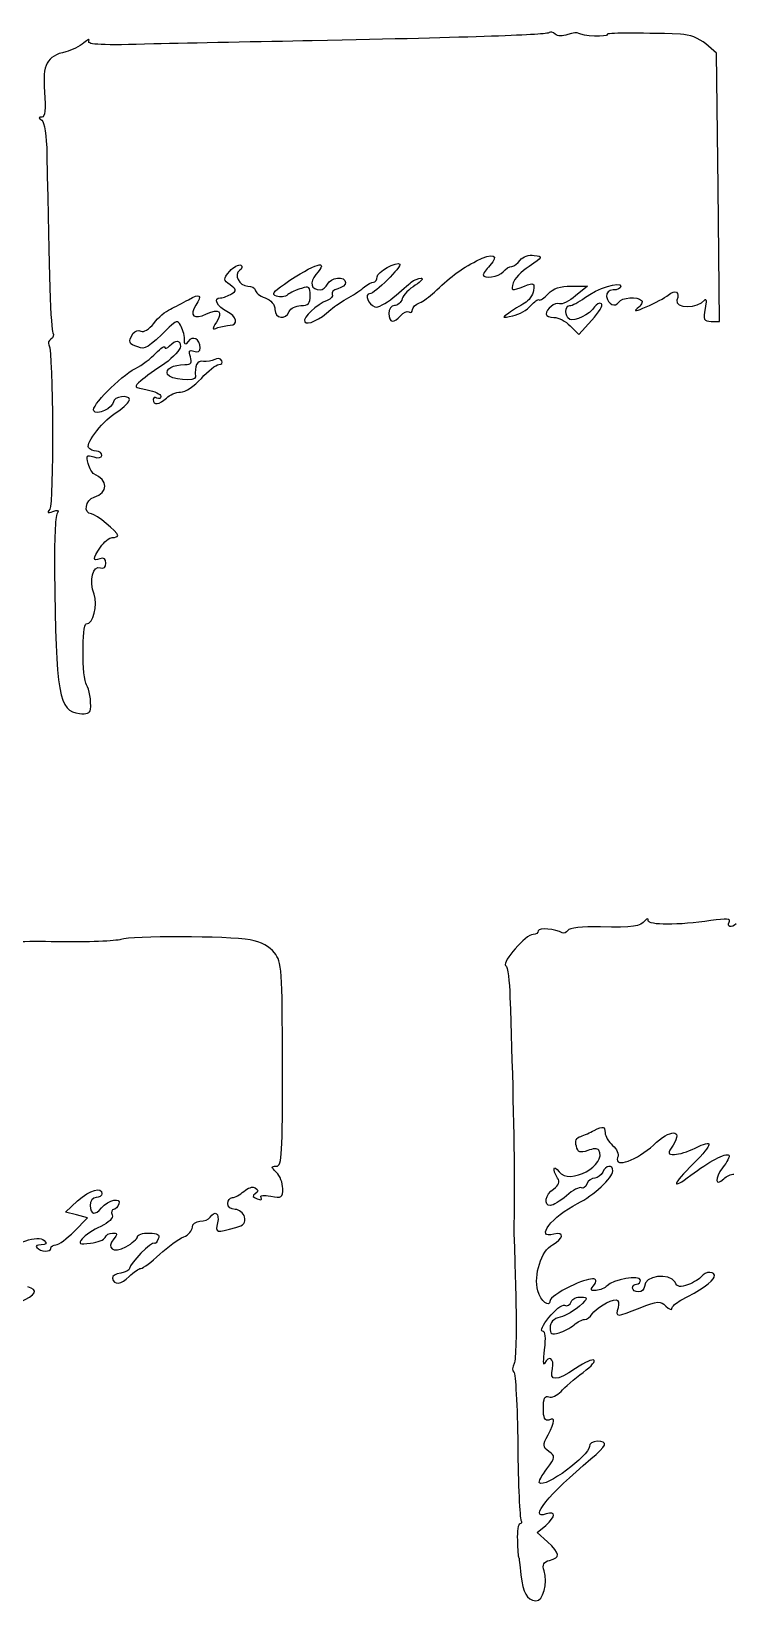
# Model space of a CAD drawing. Extents: x 0 to 69.4, y 0 to 30.3.
# Drawn here: x 24.8 to 27.89, y 7.71 to 14.65 of the extents above; entities that cross this region are included whole.
import ezdxf

# ---------------------------------------------------------------- set-up
doc = ezdxf.new("R2010")
doc.units = 0
doc.header["$MEASUREMENT"] = 0
doc.layers.get('0').update_dxf_attribs({"linetype": 'CONTINUOUS'})

msp = doc.modelspace()

# ---------------------------------------------------------------- linework, layer by layer
at = {"color": 0, "linetype": 'CONTINUOUS'}
for p, q in [((27.0842, 14.6424), (27.0842, 14.6424)), ((27.8236, 14.5521), (27.7751, 14.5921)), ((27.8306, 13.9585), (27.8236, 14.5521)), ((27.8358, 13.3665), (27.8306, 13.9585)), ((27.1814, 13.5227), (27.2526, 13.5227)), ((27.2526, 13.5227), (27.2006, 13.4794)), ((27.1762, 13.3474), (27.2144, 13.3092)), ((27.2144, 13.3092), (27.2717, 13.3717)), ((27.7994, 13.3665), (27.8358, 13.3665)), ((25.1921, 10.636), (25.1921, 10.636)), ((24.9474, 9.43121), (25.0011, 9.48156)), ((24.9958, 9.41906), (24.9474, 9.43121)), ((24.9854, 9.34614), (25.0444, 9.4069)), ((25.0444, 9.4069), (24.9958, 9.41906)), ((27.0304, 8.01644), (27.0686, 8.04769)), ((27.0772, 7.97478), (27.0304, 8.01644))]:
    msp.add_line(p, q, dxfattribs=at)
for points in [[(27.0842, 14.6424), (27.0738, 14.6319), (26.7649, 14.6215), (26.0375, 14.606)], [(27.1103, 14.6354), (27.1015, 14.6442), (27.0894, 14.6476), (27.0842, 14.6424)], [(27.2144, 14.6389), (27.2092, 14.6442), (27.1883, 14.6424), (27.1658, 14.6338)], [(27.3394, 14.6338), (27.3463, 14.6215), (27.2265, 14.6268), (27.2144, 14.6389)], [(27.664, 14.6354), (27.4661, 14.6424), (27.3342, 14.6407), (27.3394, 14.6338)], [(25.0289, 14.5972), (25.0115, 14.5817), (24.975, 14.5643), (24.949, 14.5574)], [(25.0514, 14.6042), (25.0567, 14.6164), (25.0479, 14.6129), (25.0289, 14.5972)], [(25.3379, 14.5921), (25.1104, 14.5851), (25.041, 14.5886), (25.0514, 14.6042)], [(26.0375, 14.606), (25.8187, 14.6025), (25.5028, 14.5956), (25.3379, 14.5921)], [(27.1658, 14.6338), (27.1432, 14.625), (27.1207, 14.625), (27.1103, 14.6354)], [(27.7751, 14.5921), (27.7456, 14.6181), (27.7039, 14.6338), (27.664, 14.6354)], [(24.949, 14.5574), (24.864, 14.5382), (24.8449, 14.5018), (24.8553, 14.3803)], [(24.8553, 14.3803), (24.8606, 14.3022), (24.8571, 14.2692), (24.8432, 14.2692)], [(24.8432, 14.2692), (24.8275, 14.2692), (24.8275, 14.2657), (24.8432, 14.2553)], [(24.8432, 14.2553), (24.8536, 14.2483), (24.864, 14.1876), (24.8657, 14.1043)], [(24.8657, 14.1043), (24.8744, 13.5696), (24.8831, 13.3301), (24.8918, 13.3162)], [(26.7631, 13.6338), (26.836, 13.672), (26.8656, 13.6599), (26.8221, 13.613)], [(25.6729, 13.5887), (25.6903, 13.6078), (25.7128, 13.62), (25.7215, 13.6148)], [(25.7215, 13.6148), (25.7301, 13.6095), (25.7285, 13.5991), (25.7181, 13.5922)], [(25.9142, 13.5314), (26.0514, 13.6252), (26.1174, 13.6443), (26.0531, 13.5731)], [(26.4246, 13.62), (26.435, 13.6095), (26.3118, 13.4881), (26.291, 13.4881)], [(26.3239, 13.5627), (26.3239, 13.5835), (26.4107, 13.6338), (26.4246, 13.62)], [(26.5774, 13.495), (26.6346, 13.554), (26.6954, 13.5991), (26.7631, 13.6338)], [(26.8221, 13.613), (26.8047, 13.5957), (26.7926, 13.5766), (26.7926, 13.5731)], [(26.8811, 13.5852), (26.8915, 13.5991), (26.9089, 13.6095), (26.9193, 13.6095)], [(26.9193, 13.6095), (26.9279, 13.6095), (26.9453, 13.6217), (26.9557, 13.6373)], [(26.9957, 13.6095), (26.961, 13.587), (26.9297, 13.5523), (26.9244, 13.5366)], [(26.9557, 13.6373), (26.9679, 13.6529), (26.9939, 13.6616), (27.0182, 13.6582)], [(27.0182, 13.6582), (27.0582, 13.6529), (27.0564, 13.6512), (26.9957, 13.6095)], [(25.6746, 13.5279), (25.6433, 13.5505), (25.6433, 13.5523), (25.6729, 13.5887)], [(25.6815, 13.4881), (25.7042, 13.5019), (25.7024, 13.5071), (25.6746, 13.5279)], [(25.7181, 13.5922), (25.6885, 13.5748), (25.7146, 13.5227), (25.7528, 13.5227)], [(25.8794, 13.4777), (25.8569, 13.4863), (25.8639, 13.4967), (25.9142, 13.5314)], [(26.0531, 13.5731), (26.0236, 13.5401), (26.0322, 13.5054), (26.0722, 13.5054)], [(26.0722, 13.5054), (26.0843, 13.5054), (26.0982, 13.5175), (26.1051, 13.5314)], [(26.1051, 13.5314), (26.1156, 13.5609), (26.185, 13.5679), (26.185, 13.5384)], [(26.185, 13.5384), (26.185, 13.5279), (26.1694, 13.5158), (26.1503, 13.5106)], [(26.2683, 13.5193), (26.2806, 13.5297), (26.2996, 13.5401), (26.3083, 13.5401)], [(26.3083, 13.5401), (26.3169, 13.5401), (26.3239, 13.5505), (26.3239, 13.5627)], [(26.395, 13.4724), (26.4281, 13.5002), (26.4628, 13.5297), (26.4749, 13.5401)], [(26.4749, 13.5401), (26.4871, 13.5488), (26.5061, 13.5575), (26.5183, 13.5575)], [(26.5183, 13.5575), (26.5304, 13.5575), (26.52, 13.5436), (26.4922, 13.5262)], [(26.7926, 13.5731), (26.7926, 13.5523), (26.8621, 13.5627), (26.8811, 13.5852)], [(26.9244, 13.5366), (26.9158, 13.5002), (26.9158, 13.5002), (26.9749, 13.5227)], [(26.9749, 13.5227), (27.0165, 13.5384), (27.02, 13.5366), (27.0147, 13.5036)], [(27.2404, 13.4707), (27.296, 13.5123), (27.4001, 13.5453), (27.4001, 13.521)], [(25.4108, 13.4204), (25.4299, 13.4308), (25.4662, 13.4481), (25.4906, 13.462)], [(25.4906, 13.462), (25.5426, 13.4915), (25.5514, 13.4846), (25.5236, 13.4377)], [(25.6607, 13.4099), (25.6174, 13.4308), (25.5982, 13.4707), (25.6329, 13.4707)], [(25.6329, 13.4707), (25.6451, 13.4707), (25.6676, 13.4794), (25.6815, 13.4881)], [(25.7528, 13.5227), (25.7701, 13.5227), (25.7857, 13.5141), (25.7857, 13.5054)], [(25.7857, 13.5054), (25.7857, 13.495), (25.8049, 13.4794), (25.8292, 13.4707)], [(25.8292, 13.4707), (25.8551, 13.4603), (25.8725, 13.4412), (25.8725, 13.4186)], [(25.9299, 13.4846), (25.9176, 13.4742), (25.8951, 13.4724), (25.8794, 13.4777)], [(25.9906, 13.5123), (25.9681, 13.5071), (25.9403, 13.4932), (25.9299, 13.4846)], [(25.9871, 13.436), (26.0201, 13.436), (26.0287, 13.4447), (26.0287, 13.4811)], [(26.0287, 13.4811), (26.0287, 13.5193), (26.0236, 13.5227), (25.9906, 13.5123)], [(26.1035, 13.4586), (26.0583, 13.4429), (25.994, 13.3822), (26.0044, 13.3648)], [(26.126, 13.4863), (26.1312, 13.4777), (26.1208, 13.4655), (26.1035, 13.4586)], [(26.119, 13.4186), (26.1364, 13.4342), (26.1729, 13.4586), (26.1989, 13.4724)], [(26.1503, 13.5106), (26.1312, 13.5054), (26.1208, 13.495), (26.126, 13.4863)], [(26.1989, 13.4724), (26.225, 13.4863), (26.2562, 13.5071), (26.2683, 13.5193)], [(26.291, 13.4881), (26.2667, 13.4881), (26.2857, 13.4412), (26.3135, 13.4308)], [(26.3135, 13.4308), (26.3257, 13.4256), (26.3621, 13.4447), (26.395, 13.4724)], [(26.435, 13.4672), (26.4297, 13.4499), (26.4142, 13.436), (26.4003, 13.436)], [(26.4922, 13.5262), (26.4662, 13.5106), (26.4401, 13.4829), (26.435, 13.4672)], [(26.5114, 13.4481), (26.5269, 13.4551), (26.5565, 13.4759), (26.5774, 13.495)], [(27.0147, 13.5036), (27.0113, 13.4829), (26.9939, 13.4568), (26.9749, 13.4464)], [(27.0026, 13.436), (27.0182, 13.4551), (27.0356, 13.4655), (27.039, 13.462)], [(27.039, 13.462), (27.0443, 13.4568), (27.0617, 13.469), (27.079, 13.4881)], [(27.079, 13.4881), (27.1015, 13.5123), (27.1328, 13.5227), (27.1814, 13.5227)], [(27.2006, 13.4794), (27.1728, 13.4568), (27.1397, 13.4395), (27.1293, 13.4447)], [(27.1744, 13.436), (27.1849, 13.436), (27.2144, 13.4516), (27.2404, 13.4707)], [(27.3671, 13.5054), (27.3463, 13.5054), (27.336, 13.495), (27.3376, 13.4759)], [(27.3376, 13.4759), (27.3428, 13.4412), (27.3758, 13.4273), (27.3914, 13.4516)], [(27.4001, 13.521), (27.4001, 13.5123), (27.3844, 13.5054), (27.3671, 13.5054)], [(27.3914, 13.4516), (27.4036, 13.4724), (27.4747, 13.4777), (27.4921, 13.4586)], [(27.4921, 13.4586), (27.499, 13.4533), (27.4904, 13.4377), (27.4731, 13.4238)], [(27.5129, 13.4308), (27.5511, 13.4464), (27.5946, 13.4707), (27.6101, 13.4829)], [(27.6101, 13.4829), (27.6414, 13.5088), (27.6622, 13.4967), (27.6483, 13.4603)], [(27.6483, 13.4603), (27.6344, 13.4238), (27.7439, 13.4221), (27.7699, 13.4603)], [(27.7699, 13.4603), (27.7786, 13.4707), (27.7786, 13.4533), (27.7733, 13.4238)], [(25.3379, 13.3579), (25.3569, 13.3839), (25.39, 13.4117), (25.4108, 13.4204)], [(25.5236, 13.4377), (25.4924, 13.3908), (25.5149, 13.3735), (25.5704, 13.3995)], [(25.5704, 13.3995), (25.6278, 13.4256), (25.6433, 13.4117), (25.6139, 13.3631)], [(25.6746, 13.3492), (25.7128, 13.3492), (25.7042, 13.3908), (25.6607, 13.4099)], [(25.8725, 13.4186), (25.8725, 13.3787), (25.9211, 13.3717), (25.935, 13.4099)], [(25.935, 13.4099), (25.9419, 13.4238), (25.9646, 13.436), (25.9871, 13.436)], [(26.0044, 13.3648), (26.0149, 13.3474), (26.0722, 13.3735), (26.119, 13.4186)], [(26.4003, 13.436), (26.3864, 13.436), (26.376, 13.4204), (26.376, 13.4013)], [(26.376, 13.4013), (26.376, 13.3596), (26.3985, 13.3561), (26.4281, 13.3926)], [(26.4281, 13.3926), (26.4401, 13.4065), (26.4558, 13.4134), (26.4644, 13.4082)], [(26.4644, 13.4082), (26.4732, 13.403), (26.4801, 13.4082), (26.4801, 13.4186)], [(26.4801, 13.4186), (26.4801, 13.429), (26.494, 13.4429), (26.5114, 13.4481)], [(26.9054, 13.403), (26.8742, 13.3822), (26.8742, 13.3804), (26.9228, 13.3908)], [(26.9749, 13.4464), (26.9557, 13.436), (26.9244, 13.4169), (26.9054, 13.403)], [(26.9228, 13.3908), (26.9522, 13.3978), (26.9869, 13.4169), (27.0026, 13.436)], [(27.1293, 13.4447), (27.1085, 13.4516), (27.0703, 13.4221), (27.0703, 13.3978)], [(27.0703, 13.3978), (27.0703, 13.3908), (27.086, 13.3839), (27.105, 13.3839)], [(27.1744, 13.3752), (27.1519, 13.3891), (27.1519, 13.436), (27.1744, 13.436)], [(27.2839, 13.4308), (27.2647, 13.3978), (27.1953, 13.3631), (27.1744, 13.3752)], [(27.2717, 13.3717), (27.3047, 13.4065), (27.3238, 13.4377), (27.3151, 13.4447)], [(27.3151, 13.4447), (27.3047, 13.4499), (27.2925, 13.4429), (27.2839, 13.4308)], [(27.4731, 13.4238), (27.4539, 13.4099), (27.4696, 13.4117), (27.5129, 13.4308)], [(27.7733, 13.4238), (27.7629, 13.3735), (27.7664, 13.3665), (27.7994, 13.3665)], [(25.2458, 13.3127), (25.2546, 13.3249), (25.2701, 13.3301), (25.2806, 13.3231)], [(25.4056, 13.3405), (25.3083, 13.2467), (25.3014, 13.2415), (25.2667, 13.2537)], [(25.2806, 13.3231), (25.2928, 13.3162), (25.3171, 13.3318), (25.3379, 13.3579)], [(25.4558, 13.3492), (25.4421, 13.3717), (25.4351, 13.37), (25.4056, 13.3405)], [(25.4732, 13.2884), (25.4732, 13.3075), (25.4646, 13.3353), (25.4558, 13.3492)], [(25.6139, 13.3631), (25.5947, 13.3318), (25.5947, 13.3283), (25.6208, 13.3388)], [(25.6208, 13.3388), (25.6364, 13.344), (25.6607, 13.3492), (25.6746, 13.3492)], [(27.105, 13.3839), (27.1242, 13.3839), (27.1571, 13.3665), (27.1762, 13.3474)], [(24.8831, 13.2884), (24.8726, 13.2815), (24.8692, 13.2711), (24.8744, 13.2624)], [(24.8744, 13.2624), (24.8935, 13.2329), (24.8969, 12.5593), (24.8779, 12.5368)], [(24.8918, 13.3162), (24.8969, 13.3075), (24.8935, 13.2954), (24.8831, 13.2884)], [(25.2667, 13.2537), (25.2268, 13.2658), (25.2233, 13.2763), (25.2458, 13.3127)], [(25.3465, 13.2259), (25.3692, 13.2485), (25.3865, 13.2606), (25.3865, 13.252)], [(25.3865, 13.252), (25.3865, 13.245), (25.3951, 13.2467), (25.4074, 13.2589)], [(25.4558, 13.2554), (25.4558, 13.2415), (25.4247, 13.2086), (25.3865, 13.1808)], [(25.4074, 13.2589), (25.4351, 13.2867), (25.4558, 13.2849), (25.4558, 13.2554)], [(25.4889, 13.278), (25.4767, 13.2589), (25.4732, 13.2624), (25.4732, 13.2884)], [(25.5426, 13.2502), (25.5426, 13.2884), (25.5079, 13.3058), (25.4889, 13.278)], [(25.5149, 13.2346), (25.5322, 13.2277), (25.5426, 13.2329), (25.5426, 13.2502)], [(25.2562, 13.1582), (25.2858, 13.1721), (25.3257, 13.2033), (25.3465, 13.2259)], [(25.3865, 13.1808), (25.3465, 13.1547), (25.2997, 13.12), (25.2806, 13.1044)], [(25.475, 13.1756), (25.5028, 13.1756), (25.5079, 13.1842), (25.4993, 13.2103)], [(25.4993, 13.2103), (25.4906, 13.2363), (25.494, 13.2415), (25.5149, 13.2346)], [(25.5565, 13.1895), (25.5287, 13.1947), (25.5167, 13.1704), (25.5218, 13.1217)], [(25.6069, 13.1981), (25.5947, 13.1912), (25.5722, 13.1877), (25.5565, 13.1895)], [(25.6382, 13.1929), (25.6312, 13.2033), (25.6174, 13.2051), (25.6069, 13.1981)], [(25.6243, 13.1756), (25.6382, 13.1756), (25.6433, 13.1842), (25.6382, 13.1929)], [(25.0722, 12.9708), (25.0583, 12.9916), (25.1868, 13.1217), (25.2562, 13.1582)], [(25.3986, 13.1322), (25.3882, 13.1565), (25.4212, 13.1756), (25.475, 13.1756)], [(25.5218, 13.1217), (25.5253, 13.0992), (25.4074, 13.1079), (25.3986, 13.1322)], [(25.4558, 13.054), (25.4767, 13.054), (25.5167, 13.0801), (25.5479, 13.1148)], [(25.5479, 13.1148), (25.5774, 13.1478), (25.6121, 13.1756), (25.6243, 13.1756)], [(25.2303, 13.0211), (25.2303, 13.0436), (25.159, 13.0349), (25.159, 13.0107)], [(25.2806, 13.1044), (25.2476, 13.0766), (25.2493, 13.0749), (25.3083, 13.0645)], [(25.3083, 13.0645), (25.3414, 13.0575), (25.3692, 13.0454), (25.3692, 13.0349)], [(25.3935, 13.028), (25.4074, 13.0419), (25.4351, 13.054), (25.4558, 13.054)], [(25.159, 13.0107), (25.159, 12.9829), (25.0844, 12.9499), (25.0722, 12.9708)], [(25.1782, 12.969), (25.206, 12.9864), (25.2303, 13.0107), (25.2303, 13.0211)], [(25.3518, 13.028), (25.3431, 13.0332), (25.3344, 13.0297), (25.3344, 13.0211)], [(25.3344, 13.0211), (25.3344, 12.9933), (25.3622, 12.9985), (25.3935, 13.028)], [(25.3692, 13.0349), (25.3692, 13.0245), (25.3622, 13.0228), (25.3518, 13.028)], [(25.0497, 12.8093), (25.0358, 12.8301), (25.1174, 12.9326), (25.1782, 12.969)], [(25.0479, 12.7381), (25.0375, 12.7746), (25.041, 12.7781), (25.0722, 12.7676)], [(25.0844, 12.7937), (25.0706, 12.7937), (25.0549, 12.8006), (25.0497, 12.8093)], [(25.0722, 12.7676), (25.0931, 12.7607), (25.1087, 12.7642), (25.1087, 12.7746)], [(25.1087, 12.7746), (25.1087, 12.785), (25.0983, 12.7937), (25.0844, 12.7937)], [(25.0722, 12.693), (25.0653, 12.6965), (25.0549, 12.7173), (25.0479, 12.7381)], [(25.074, 12.5906), (25.1382, 12.6079), (25.1382, 12.6652), (25.0722, 12.693)], [(25.0618, 12.5159), (25.0254, 12.5159), (25.0358, 12.5801), (25.074, 12.5906)], [(24.8779, 12.5368), (24.8657, 12.5212), (24.8675, 12.5177), (24.8918, 12.5264)], [(24.8918, 12.5264), (24.9143, 12.535), (24.9196, 12.5333), (24.9108, 12.5177)], [(24.9108, 12.5177), (24.9022, 12.5055), (24.8987, 12.3927), (24.8987, 12.2677)], [(25.1782, 12.4205), (25.1782, 12.4378), (25.0826, 12.5142), (25.0618, 12.5159)], [(25.1539, 12.4118), (25.1678, 12.4118), (25.1782, 12.4153), (25.1782, 12.4205)], [(25.1, 12.318), (25.0671, 12.3059), (25.0671, 12.3163), (25.1018, 12.3684)], [(25.1018, 12.3684), (25.1174, 12.3927), (25.1417, 12.4118), (25.1539, 12.4118)], [(25.074, 12.1618), (25.0514, 12.2191), (25.0687, 12.292), (25.1018, 12.2781)], [(25.1261, 12.2989), (25.1261, 12.318), (25.1174, 12.325), (25.1, 12.318)], [(25.1018, 12.2781), (25.1174, 12.2729), (25.1261, 12.2798), (25.1261, 12.2989)], [(24.8987, 12.2677), (24.9057, 11.7139), (24.9178, 11.6445), (25.0097, 11.6341)], [(25.0393, 12.0299), (25.0706, 12.0299), (25.0914, 12.1132), (25.074, 12.1618)], [(25.041, 11.7608), (25.0201, 11.7886), (25.0201, 12.0299), (25.0393, 12.0299)], [(25.0583, 11.6514), (25.0618, 11.6913), (25.0532, 11.7434), (25.041, 11.7608)], [(25.0097, 11.6341), (25.0393, 11.6306), (25.0567, 11.6375), (25.0583, 11.6514)], [(27.1415, 10.6654), (27.1137, 10.6828), (27.0356, 10.6897), (27.0356, 10.6741)], [(27.3099, 10.6915), (27.23, 10.6932), (27.1728, 10.688), (27.1658, 10.6758)], [(27.5078, 10.7192), (27.4886, 10.6932), (27.4539, 10.688), (27.3099, 10.6915)], [(27.5217, 10.7192), (27.5217, 10.7297), (27.5164, 10.7314), (27.5078, 10.7192)], [(27.7976, 10.7192), (27.6553, 10.6984), (27.5217, 10.6984), (27.5217, 10.7192)], [(27.8792, 10.7123), (27.8879, 10.7279), (27.8671, 10.7297), (27.7976, 10.7192)], [(27.9104, 10.7053), (27.8896, 10.6862), (27.8653, 10.6915), (27.8792, 10.7123)], [(24.9092, 10.6255), (24.7737, 10.629), (24.6539, 10.6238), (24.6435, 10.6169)], [(25.1921, 10.636), (25.1729, 10.629), (25.0444, 10.6238), (24.9092, 10.6255)], [(25.7632, 10.6342), (25.6642, 10.6515), (25.2372, 10.6533), (25.1921, 10.636)], [(25.8708, 10.5769), (25.85, 10.6047), (25.8118, 10.6255), (25.7632, 10.6342)], [(27.0131, 10.6585), (26.9818, 10.6585), (26.8742, 10.5353), (26.8915, 10.5214)], [(27.0356, 10.6741), (27.0356, 10.6654), (27.0251, 10.6585), (27.0131, 10.6585)], [(27.1658, 10.6758), (27.1606, 10.6672), (27.1485, 10.6619), (27.1415, 10.6654)], [(25.9056, 10.0839), (25.9056, 10.504), (25.9037, 10.537), (25.8708, 10.5769)], [(26.8915, 10.5214), (26.9001, 10.5162), (26.9089, 10.4519), (26.9106, 10.3808)], [(26.9106, 10.3808), (26.921, 10.0978), (26.9297, 9.73844), (26.9297, 9.55621)], [(25.8794, 9.63433), (25.9037, 9.63433), (25.9072, 9.68815), (25.9056, 10.0839)], [(27.2231, 9.76622), (27.2387, 9.77143), (27.2665, 9.78358), (27.2821, 9.79226)], [(27.2821, 9.79226), (27.3238, 9.8131), (27.3307, 9.81136), (27.3307, 9.78185)], [(27.3307, 9.78185), (27.3307, 9.76796), (27.3463, 9.74192), (27.3636, 9.72629)], [(27.5442, 9.72803), (27.6189, 9.79921), (27.6779, 9.79921), (27.631, 9.72803)], [(27.204, 9.72282), (27.1971, 9.74539), (27.204, 9.76101), (27.2231, 9.76622)], [(27.2543, 9.70378), (27.2196, 9.69163), (27.211, 9.6951), (27.204, 9.72282)], [(27.3029, 9.70546), (27.2978, 9.71414), (27.2769, 9.7124), (27.2543, 9.70378)], [(27.3636, 9.72629), (27.3828, 9.71067), (27.3932, 9.68642), (27.3863, 9.67253)], [(27.3863, 9.67253), (27.3689, 9.62392), (27.4747, 9.66211), (27.5442, 9.72803)], [(27.631, 9.72803), (27.6067, 9.68815), (27.6067, 9.68642), (27.6379, 9.68642)], [(27.6379, 9.68642), (27.6571, 9.68642), (27.6969, 9.69857), (27.7282, 9.71414)], [(27.7282, 9.71414), (27.8115, 9.75581), (27.8099, 9.73497), (27.7213, 9.64649)], [(27.1207, 9.58225), (27.0964, 9.62218), (27.1015, 9.64475), (27.1276, 9.61003)], [(27.1276, 9.61003), (27.1728, 9.54753), (27.3428, 9.64128), (27.3029, 9.70546)], [(27.3654, 9.6135), (27.3654, 9.64301), (27.3325, 9.63954), (27.3203, 9.60829)], [(27.7213, 9.64649), (27.6258, 9.551), (27.6206, 9.52669), (27.7092, 9.5944)], [(27.7092, 9.5944), (27.7872, 9.65343), (27.8653, 9.6951), (27.8775, 9.68294)], [(27.8775, 9.68294), (27.8826, 9.67774), (27.8706, 9.65343), (27.8497, 9.62739)], [(25.8794, 9.60656), (25.8551, 9.63086), (25.8551, 9.63433), (25.8794, 9.63433)], [(25.9072, 9.53538), (25.9072, 9.55968), (25.8951, 9.59267), (25.8794, 9.60656)], [(27.1033, 9.53364), (27.1276, 9.551), (27.1328, 9.56489), (27.1207, 9.58225)], [(27.2092, 9.4694), (27.2804, 9.50586), (27.3636, 9.58225), (27.3654, 9.6135)], [(27.2856, 9.58225), (27.2717, 9.58225), (27.2561, 9.5701), (27.2508, 9.55621)], [(27.3203, 9.60829), (27.3133, 9.5944), (27.2978, 9.58225), (27.2856, 9.58225)], [(27.8497, 9.62739), (27.8133, 9.58051), (27.8167, 9.54058), (27.8549, 9.57878)], [(27.8549, 9.57878), (27.8671, 9.59093), (27.8861, 9.59961), (27.9, 9.59961)], [(25.0011, 9.48156), (25.0567, 9.53017), (25.1087, 9.54579), (25.1087, 9.51281)], [(25.1087, 9.51281), (25.1087, 9.50413), (25.0965, 9.49544), (25.0826, 9.49544)], [(25.685, 9.49544), (25.6954, 9.49544), (25.7181, 9.5076), (25.7354, 9.52322)], [(25.7354, 9.52322), (25.7528, 9.53885), (25.7753, 9.54579), (25.7857, 9.53885)], [(25.7857, 9.51281), (25.7718, 9.50413), (25.7736, 9.49718), (25.7944, 9.49024)], [(25.7857, 9.53885), (25.8014, 9.52843), (25.8014, 9.52322), (25.7857, 9.51281)], [(25.8118, 9.49544), (25.8049, 9.50586), (25.8222, 9.5076), (25.8551, 9.50239)], [(25.8551, 9.50239), (25.9021, 9.49197), (25.9072, 9.49544), (25.9072, 9.53538)], [(26.9297, 9.55621), (26.9297, 9.45204), (26.9279, 9.34961), (26.9279, 9.33051)], [(27.0894, 9.46072), (27.0582, 9.46072), (27.0668, 9.50933), (27.1033, 9.53364)], [(27.1606, 9.50413), (27.1328, 9.47982), (27.0999, 9.46072), (27.0894, 9.46072)], [(27.2265, 9.53885), (27.2179, 9.54406), (27.1883, 9.52843), (27.1606, 9.50413)], [(27.2508, 9.55621), (27.2439, 9.54232), (27.2335, 9.53364), (27.2265, 9.53885)], [(25.0826, 9.49544), (25.0687, 9.49544), (25.0567, 9.47982), (25.0567, 9.46072)], [(25.0567, 9.46072), (25.0567, 9.42079), (25.0792, 9.41558), (25.1069, 9.45031)], [(25.1069, 9.45031), (25.1365, 9.48503), (25.1956, 9.49892), (25.1833, 9.46767)], [(25.159, 9.44336), (25.1521, 9.44336), (25.1486, 9.43294), (25.1539, 9.41906)], [(25.1833, 9.46767), (25.1782, 9.45378), (25.1678, 9.44336), (25.159, 9.44336)], [(25.5861, 9.40864), (25.6069, 9.44163), (25.6294, 9.426), (25.619, 9.38433)], [(25.6642, 9.4694), (25.6642, 9.48329), (25.6729, 9.49544), (25.685, 9.49544)], [(25.6972, 9.44336), (25.6781, 9.44336), (25.6642, 9.45551), (25.6642, 9.4694)], [(25.7389, 9.41038), (25.7336, 9.42774), (25.7146, 9.44336), (25.6972, 9.44336)], [(25.7944, 9.49024), (25.81, 9.48329), (25.8169, 9.48503), (25.8118, 9.49544)], [(27.105, 9.33399), (27.0182, 9.31142), (27.0964, 9.41385), (27.2092, 9.4694)], [(25.1035, 9.36871), (25.0706, 9.35308), (25.034, 9.32878), (25.0219, 9.31315)], [(25.1539, 9.41906), (25.159, 9.40517), (25.14, 9.38607), (25.1035, 9.36871)], [(25.4697, 9.32183), (25.4906, 9.33051), (25.5079, 9.34961), (25.5079, 9.36524)], [(25.5079, 9.36524), (25.5079, 9.37913), (25.5236, 9.39128), (25.541, 9.39128)], [(25.541, 9.39128), (25.56, 9.39128), (25.5808, 9.39996), (25.5861, 9.40864)], [(25.619, 9.38433), (25.6086, 9.33919), (25.6121, 9.33919), (25.7007, 9.3635)], [(25.7007, 9.3635), (25.7354, 9.37392), (25.744, 9.38433), (25.7389, 9.41038)], [(24.6851, 9.24892), (24.7182, 9.29579), (24.8275, 9.33225), (24.8536, 9.30621)], [(24.8536, 9.30621), (24.8675, 9.29232), (24.864, 9.28711), (24.8397, 9.28711)], [(24.9057, 9.28711), (24.9178, 9.28711), (24.9543, 9.31489), (24.9854, 9.34614)], [(25.0219, 9.31315), (25.0028, 9.29058), (25.0081, 9.28885), (25.0583, 9.29406)], [(25.0583, 9.29406), (25.0896, 9.29753), (25.1192, 9.30968), (25.1226, 9.3201)], [(25.1226, 9.3201), (25.1261, 9.33051), (25.1417, 9.33919), (25.1556, 9.33919)], [(25.1608, 9.31315), (25.1261, 9.27149), (25.1574, 9.24892), (25.2146, 9.27843)], [(25.1556, 9.33919), (25.1764, 9.33919), (25.1782, 9.33399), (25.1608, 9.31315)], [(25.2146, 9.27843), (25.2424, 9.29406), (25.265, 9.31315), (25.265, 9.32183)], [(25.3396, 9.29406), (25.3292, 9.30447), (25.2303, 9.20383), (25.2303, 9.183)], [(25.265, 9.32183), (25.265, 9.33225), (25.2875, 9.33919), (25.3171, 9.33919)], [(25.3171, 9.33919), (25.3553, 9.33919), (25.3657, 9.33225), (25.3569, 9.31315)], [(25.3569, 9.31315), (25.3518, 9.29753), (25.3431, 9.28885), (25.3396, 9.29406)], [(25.3639, 9.24544), (25.4004, 9.27843), (25.4472, 9.31315), (25.4697, 9.32183)], [(26.9279, 9.33051), (26.9297, 9.31142), (26.9332, 9.183), (26.9367, 9.04411)], [(27.0981, 9.28711), (27.1485, 9.31489), (27.1536, 9.34614), (27.105, 9.33399)], [(24.8397, 9.28711), (24.8224, 9.28711), (24.8136, 9.2819), (24.8206, 9.27496)], [(24.8206, 9.27496), (24.8379, 9.25586), (24.8831, 9.25413), (24.8831, 9.27149)], [(24.8831, 9.27149), (24.8831, 9.28017), (24.8935, 9.28711), (24.9057, 9.28711)], [(25.2806, 9.183), (25.291, 9.183), (25.3275, 9.21078), (25.3639, 9.24544)], [(27.0339, 9.08404), (27.0147, 9.15349), (27.0494, 9.26107), (27.0981, 9.28711)], [(25.1921, 9.16217), (25.1694, 9.15869), (25.1539, 9.15001), (25.1556, 9.1396)], [(25.2303, 9.183), (25.2303, 9.17432), (25.2129, 9.16564), (25.1921, 9.16217)], [(25.2285, 9.14654), (25.2493, 9.16738), (25.2719, 9.183), (25.2806, 9.183)], [(27.6397, 9.12224), (27.6136, 9.16564), (27.5043, 9.15001), (27.5043, 9.10314)], [(27.8133, 9.14481), (27.8219, 9.17085), (27.7717, 9.17258), (27.756, 9.14654)], [(24.7442, 9.03369), (24.8206, 9.06668), (24.831, 9.08751), (24.7807, 9.1014)], [(25.1556, 9.1396), (25.1608, 9.10835), (25.1937, 9.11182), (25.2285, 9.14654)], [(27.1762, 9.10314), (27.1276, 9.07883), (27.0876, 9.05106), (27.0876, 9.04064)], [(27.2786, 9.10488), (27.3151, 9.14828), (27.2665, 9.14654), (27.1762, 9.10314)], [(27.2908, 9.08578), (27.2682, 9.08231), (27.2647, 9.08751), (27.2786, 9.10488)], [(27.3394, 9.10661), (27.3307, 9.09619), (27.3082, 9.08578), (27.2908, 9.08578)], [(27.4869, 9.13092), (27.4869, 9.15522), (27.3636, 9.13439), (27.3394, 9.10661)], [(27.4522, 9.09619), (27.4522, 9.10661), (27.4608, 9.11356), (27.4696, 9.11356)], [(27.4782, 9.07883), (27.4643, 9.07883), (27.4522, 9.08751), (27.4522, 9.09619)], [(27.4696, 9.11356), (27.48, 9.11356), (27.4869, 9.12224), (27.4869, 9.13092)], [(27.5043, 9.10314), (27.5043, 9.08925), (27.4921, 9.07883), (27.4782, 9.07883)], [(27.6988, 9.11182), (27.664, 9.09793), (27.6501, 9.09967), (27.6397, 9.12224)], [(27.6657, 9.04238), (27.7508, 9.08578), (27.8064, 9.12397), (27.8133, 9.14481)], [(27.756, 9.14654), (27.749, 9.13786), (27.7231, 9.1205), (27.6988, 9.11182)], [(26.9367, 9.04411), (26.9401, 8.90522), (26.9367, 8.77849), (26.9297, 8.76286)], [(27.0876, 9.04064), (27.0876, 9.00592), (27.046, 9.0389), (27.0339, 9.08404)], [(27.0825, 8.96599), (27.1085, 8.99897), (27.1397, 9.02328), (27.1519, 9.01981)], [(27.1519, 9.01981), (27.1624, 9.0146), (27.1762, 9.02154), (27.1814, 9.03543)], [(27.1814, 9.03543), (27.1867, 9.04932), (27.2057, 9.058), (27.2249, 9.05626)], [(27.2249, 9.05626), (27.2561, 9.05453), (27.2561, 9.05279), (27.2179, 9.01633)], [(27.2735, 8.98161), (27.289, 9.00592), (27.3515, 9.04411), (27.3793, 9.04411)], [(27.3793, 9.04411), (27.3897, 9.04411), (27.3932, 9.02849), (27.3879, 9.00939)], [(27.4851, 9.00939), (27.5633, 9.0389), (27.5754, 9.04064), (27.5997, 9.01633)], [(27.6258, 9.00592), (27.6258, 9.0146), (27.6432, 9.03022), (27.6657, 9.04238)], [(27.0547, 8.90522), (27.0425, 8.90522), (27.0564, 8.933), (27.0825, 8.96599)], [(27.1328, 8.96772), (27.1033, 8.96078), (27.0876, 8.94515), (27.0876, 8.92085)], [(27.2179, 9.01633), (27.1953, 8.9955), (27.1571, 8.97467), (27.1328, 8.96772)], [(27.1936, 8.933), (27.2075, 8.94689), (27.23, 8.95731), (27.2404, 8.95731)], [(27.2404, 8.95731), (27.2508, 8.95731), (27.2665, 8.96772), (27.2735, 8.98161)], [(27.3879, 9.00939), (27.3758, 8.96599), (27.3793, 8.96599), (27.4851, 9.00939)], [(27.5997, 9.01633), (27.6136, 9.00244), (27.6258, 8.99724), (27.6258, 9.00592)], [(27.0633, 8.82363), (27.0703, 8.87918), (27.0686, 8.90522), (27.0547, 8.90522)], [(27.0876, 8.92085), (27.0876, 8.89307), (27.0946, 8.88786), (27.1276, 8.89828)], [(27.1276, 8.89828), (27.1485, 8.90349), (27.1779, 8.92085), (27.1936, 8.933)], [(27.0633, 8.76286), (27.0582, 8.75076), (27.0582, 8.77675), (27.0633, 8.82363)], [(26.9297, 8.76286), (26.921, 8.74729), (26.9193, 8.72993), (26.9279, 8.72472)], [(27.0981, 8.74035), (27.1085, 8.78543), (27.0807, 8.80279), (27.0633, 8.76286)], [(27.2006, 8.74035), (27.1154, 8.68306), (27.0842, 8.68306), (27.0981, 8.74035)], [(27.2335, 8.72299), (27.3168, 8.78543), (27.289, 8.80106), (27.2006, 8.74035)], [(26.9279, 8.72472), (26.9349, 8.72125), (26.9436, 8.57542), (26.9453, 8.40181)], [(27.1363, 8.63965), (27.1519, 8.65701), (27.1953, 8.69521), (27.2335, 8.72299)], [(27.0582, 8.565), (27.0582, 8.6084), (27.0651, 8.62229), (27.0825, 8.61535)], [(27.0825, 8.61535), (27.0946, 8.61014), (27.1189, 8.62056), (27.1363, 8.63965)], [(27.0825, 8.51292), (27.0651, 8.50771), (27.0582, 8.5216), (27.0582, 8.565)], [(27.079, 8.44694), (27.1103, 8.50944), (27.1119, 8.52507), (27.0825, 8.51292)], [(26.9453, 8.40181), (26.9471, 8.22825), (26.954, 8.07894), (26.9592, 8.07026)], [(27.2613, 8.3966), (27.2613, 8.35493), (27.0651, 8.21089), (27.0408, 8.23519)], [(27.0825, 8.37403), (27.0547, 8.39486), (27.0547, 8.40181), (27.079, 8.44694)], [(27.296, 8.41917), (27.2769, 8.41917), (27.2613, 8.40875), (27.2613, 8.3966)], [(27.2682, 8.34104), (27.3394, 8.40007), (27.3463, 8.41917), (27.296, 8.41917)], [(27.0703, 8.09804), (26.9904, 8.072), (27.0807, 8.18485), (27.2682, 8.34104)], [(27.0738, 8.29764), (27.1119, 8.34972), (27.1119, 8.35319), (27.0825, 8.37403)], [(27.0408, 8.23519), (27.0356, 8.23867), (27.0512, 8.26818), (27.0738, 8.29764)], [(26.954, 8.05464), (26.9471, 8.05464), (26.9418, 8.02165), (26.9436, 7.98172)], [(26.9592, 8.07026), (26.9644, 8.06158), (26.9626, 8.05464), (26.954, 8.05464)], [(27.0686, 8.04769), (27.1137, 8.08763), (27.1154, 8.11193), (27.0703, 8.09804)], [(26.9436, 7.98172), (26.9436, 7.94006), (26.9471, 7.90707), (26.9488, 7.90707)], [(27.086, 7.89318), (27.1346, 7.90533), (27.1311, 7.92269), (27.0772, 7.97478)], [(26.9488, 7.90707), (26.9506, 7.90707), (26.9557, 7.87235), (26.9592, 7.82894)], [(27.0251, 7.71442), (27.0564, 7.71094), (27.079, 7.79428), (27.0617, 7.84631)], [(27.0617, 7.84631), (27.0529, 7.87408), (27.0582, 7.88624), (27.086, 7.89318)], [(26.9592, 7.82894), (26.9696, 7.7474), (26.9835, 7.72136), (27.0251, 7.71442)]]:
    msp.add_open_spline(points, degree=3, dxfattribs=at)

doc.saveas('drawing.dxf')
